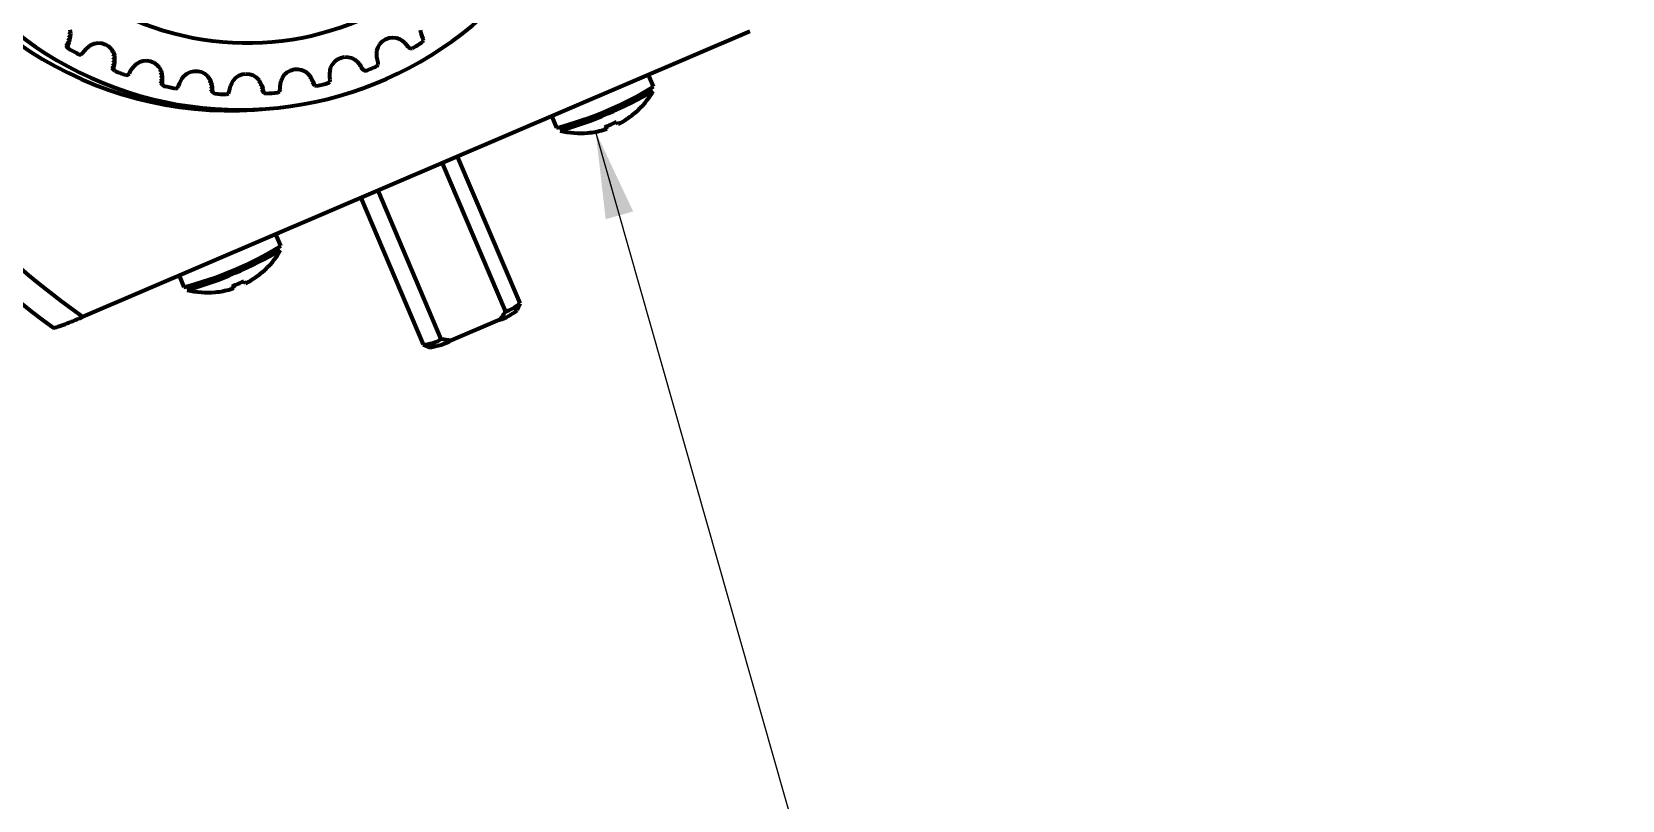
# Model space of a CAD drawing. Header units: millimetres. Extents: x -419 to 9215, y 1224 to 3301.
# Drawn here: x -243.7 to -183.3, y 3060.9 to 3090.1 of the extents above; entities that cross this region are included whole.
import ezdxf

# ---------------------------------------------------------------- set-up
doc = ezdxf.new("R2010")
doc.units = ezdxf.units.MM
doc.layers.add('Net 0.35', color=20, linetype='Continuous', lineweight=35)
doc.layers.add('Net 0.7', color=7, linetype='Continuous', lineweight=70)
doc.styles.get("Standard").update_dxf_attribs({"font": 'arial.ttf'})
doc.dimstyles.new('SLDDIMSTYLE0', dxfattribs={"dimtxt": 0.18, "dimasz": 3.302, "dimexe": 0, "dimexo": 0.0625, "dimgap": 0, "dimtad": 0, "dimtih": 1, "dimtoh": 1, "dimdec": 0, "dimrnd": 1e-09, "dimzin": 0, "dimdsep": 46, "dimtxsty": 'Standard', "dimsah": 1, "dimcen": 0.09, "dimadec": 0, "dimazin": 0, "dimtfac": 3.302, "dimtdec": 0, "dimtofl": 0, "dimtmove": 0, "dimatfit": 3, "dimfxl": 1, "dimfrac": 2, "dimtolj": 1, "dimtzin": 0, "dimarcsym": 0})

msp = doc.modelspace()

# ---------------------------------------------------------------- linework, layer by layer
at = {"layer": 'Net 0.7', "color": 7, "linetype": 'Continuous', "lineweight": 70}
for p, q in [((-242.235, 3089.898), (-242.3, 3089.956)), ((-242.226, 3090.017), (-242.291, 3090.075)), ((-242.235, 3089.898), (-242.255, 3089.785)), ((-242.252, 3090.161), (-242.226, 3090.017)), ((-242.226, 3090.017), (-242.235, 3089.898)), ((-216.417, 3090.088), (-241.752, 3079.259)), ((-230.124, 3089.847), (-229.986, 3089.865)), ((-229.986, 3089.865), (-229.844, 3089.851)), ((-228.906, 3090.031), (-228.93, 3090.143)), ((-228.869, 3089.922), (-228.906, 3090.031)), ((-228.825, 3089.827), (-228.869, 3089.922)), ((-242.336, 3089.501), (-242.401, 3089.559)), ((-242.329, 3089.579), (-242.394, 3089.637)), ((-242.291, 3089.439), (-242.356, 3089.497)), ((-242.288, 3089.676), (-242.353, 3089.734)), ((-242.329, 3089.579), (-242.336, 3089.501)), ((-242.336, 3089.501), (-242.291, 3089.439)), ((-242.288, 3089.676), (-242.329, 3089.579)), ((-242.255, 3089.785), (-242.32, 3089.844)), ((-242.255, 3089.785), (-242.288, 3089.676)), ((-241.827, 3089.219), (-241.764, 3089.267)), ((-241.764, 3089.267), (-241.704, 3089.352)), ((-241.704, 3089.352), (-241.628, 3089.438)), ((-241.628, 3089.438), (-241.544, 3089.516)), ((-241.544, 3089.516), (-241.448, 3089.586)), ((-241.448, 3089.586), (-241.311, 3089.64)), ((-241.311, 3089.64), (-241.17, 3089.66)), ((-241.17, 3089.66), (-241.031, 3089.647)), ((-241.031, 3089.647), (-240.899, 3089.603)), ((-240.899, 3089.603), (-240.78, 3089.531)), ((-240.78, 3089.531), (-240.68, 3089.434)), ((-240.68, 3089.434), (-240.745, 3089.492)), ((-240.68, 3089.434), (-240.603, 3089.315)), ((-240.603, 3089.315), (-240.668, 3089.373)), ((-240.603, 3089.315), (-240.555, 3089.176)), ((-230.589, 3089.24), (-230.585, 3089.359)), ((-230.585, 3089.359), (-230.541, 3089.5)), ((-230.541, 3089.5), (-230.469, 3089.622)), ((-230.469, 3089.622), (-230.372, 3089.723)), ((-230.372, 3089.723), (-230.255, 3089.799)), ((-230.255, 3089.799), (-230.124, 3089.847)), ((-229.844, 3089.851), (-229.706, 3089.802)), ((-229.706, 3089.802), (-229.608, 3089.735)), ((-229.608, 3089.735), (-229.521, 3089.661)), ((-229.521, 3089.661), (-229.442, 3089.578)), ((-229.442, 3089.578), (-229.507, 3089.636)), ((-229.379, 3089.494), (-229.444, 3089.552)), ((-229.442, 3089.578), (-229.379, 3089.494)), ((-229.379, 3089.494), (-229.315, 3089.449)), ((-229.315, 3089.449), (-229.239, 3089.457)), ((-228.858, 3089.686), (-228.815, 3089.749)), ((-228.815, 3089.749), (-228.825, 3089.827)), ((-241.903, 3089.224), (-241.827, 3089.219)), ((-240.592, 3088.728), (-240.657, 3088.786)), ((-240.588, 3088.649), (-240.653, 3088.707)), ((-240.566, 3088.829), (-240.631, 3088.887)), ((-240.555, 3089.176), (-240.62, 3089.234)), ((-240.55, 3088.943), (-240.615, 3089.001)), ((-240.546, 3089.057), (-240.611, 3089.115)), ((-240.534, 3088.595), (-240.599, 3088.653)), ((-240.566, 3088.829), (-240.592, 3088.728)), ((-240.592, 3088.728), (-240.588, 3088.649)), ((-240.588, 3088.649), (-240.534, 3088.595)), ((-240.55, 3088.943), (-240.566, 3088.829)), ((-240.555, 3089.176), (-240.546, 3089.057)), ((-240.546, 3089.057), (-240.55, 3088.943)), ((-239.94, 3088.597), (-239.878, 3088.693)), ((-239.878, 3088.693), (-239.806, 3088.782)), ((-239.806, 3088.782), (-239.722, 3088.866)), ((-239.722, 3088.866), (-239.594, 3088.94)), ((-239.594, 3088.94), (-239.458, 3088.98)), ((-239.458, 3088.98), (-239.318, 3088.988)), ((-239.318, 3088.988), (-239.181, 3088.965)), ((-239.181, 3088.965), (-239.053, 3088.911)), ((-239.053, 3088.911), (-238.939, 3088.83)), ((-238.939, 3088.83), (-238.846, 3088.723)), ((-238.846, 3088.723), (-238.911, 3088.782)), ((-238.846, 3088.723), (-238.777, 3088.593)), ((-238.777, 3088.593), (-238.842, 3088.651)), ((-233.865, 3088.618), (-233.731, 3088.657)), ((-233.731, 3088.657), (-233.592, 3088.665)), ((-233.592, 3088.665), (-233.454, 3088.641)), ((-232.364, 3088.595), (-232.342, 3088.712)), ((-232.342, 3088.712), (-232.278, 3088.844)), ((-232.278, 3088.844), (-232.188, 3088.954)), ((-232.188, 3088.954), (-232.077, 3089.04)), ((-232.077, 3089.04), (-231.95, 3089.098)), ((-231.95, 3089.098), (-231.814, 3089.126)), ((-231.814, 3089.126), (-231.674, 3089.123)), ((-231.674, 3089.123), (-231.537, 3089.088)), ((-231.537, 3089.088), (-231.407, 3089.019)), ((-231.407, 3089.019), (-231.32, 3088.938)), ((-231.32, 3088.938), (-231.385, 3088.996)), ((-231.32, 3088.938), (-231.245, 3088.852)), ((-231.245, 3088.852), (-231.31, 3088.91)), ((-231.245, 3088.852), (-231.18, 3088.758)), ((-231.18, 3088.758), (-231.245, 3088.816)), ((-231.13, 3088.666), (-231.195, 3088.724)), ((-231.18, 3088.758), (-231.13, 3088.666)), ((-231.073, 3088.611), (-231.138, 3088.669)), ((-231.13, 3088.666), (-231.073, 3088.611)), ((-230.582, 3089.126), (-230.589, 3089.24)), ((-230.586, 3088.778), (-230.534, 3088.834)), ((-230.562, 3089.013), (-230.582, 3089.126)), ((-230.533, 3088.913), (-230.562, 3089.013)), ((-230.534, 3088.834), (-230.533, 3088.913)), ((-240.118, 3088.44), (-240.042, 3088.446)), ((-240.042, 3088.446), (-239.987, 3088.503)), ((-239.987, 3088.503), (-239.94, 3088.597)), ((-238.751, 3088.477), (-238.816, 3088.536)), ((-238.747, 3088.145), (-238.812, 3088.203)), ((-238.738, 3088.364), (-238.803, 3088.422)), ((-238.737, 3088.249), (-238.802, 3088.307)), ((-238.731, 3088.068), (-238.796, 3088.126)), ((-238.777, 3088.593), (-238.751, 3088.477)), ((-238.751, 3088.477), (-238.738, 3088.364)), ((-238.737, 3088.249), (-238.747, 3088.145)), ((-238.747, 3088.145), (-238.731, 3088.068)), ((-238.738, 3088.364), (-238.737, 3088.249)), ((-238.731, 3088.068), (-238.67, 3088.022)), ((-238.115, 3088.013), (-238.083, 3088.112)), ((-238.083, 3088.112), (-238.036, 3088.217)), ((-238.036, 3088.217), (-237.978, 3088.316)), ((-237.978, 3088.316), (-237.907, 3088.411)), ((-237.907, 3088.411), (-237.792, 3088.503)), ((-237.792, 3088.503), (-237.663, 3088.563)), ((-237.663, 3088.563), (-237.526, 3088.592)), ((-237.526, 3088.592), (-237.387, 3088.59)), ((-237.387, 3088.59), (-237.252, 3088.556)), ((-237.252, 3088.556), (-237.127, 3088.493)), ((-237.127, 3088.493), (-237.019, 3088.401)), ((-237.019, 3088.401), (-236.932, 3088.283)), ((-236.932, 3088.283), (-236.997, 3088.341)), ((-236.889, 3088.172), (-236.954, 3088.23)), ((-236.932, 3088.283), (-236.889, 3088.172)), ((-236.859, 3088.062), (-236.924, 3088.12)), ((-236.889, 3088.172), (-236.859, 3088.062)), ((-236.859, 3088.062), (-236.841, 3087.948)), ((-236.143, 3088.021), (-236.1, 3088.127)), ((-236.1, 3088.127), (-236.044, 3088.232)), ((-236.044, 3088.232), (-235.944, 3088.34)), ((-235.944, 3088.34), (-235.826, 3088.419)), ((-235.826, 3088.419), (-235.695, 3088.468)), ((-235.695, 3088.468), (-235.557, 3088.486)), ((-235.557, 3088.486), (-235.418, 3088.473)), ((-235.418, 3088.473), (-235.285, 3088.429)), ((-235.285, 3088.429), (-235.165, 3088.355)), ((-235.165, 3088.355), (-235.061, 3088.251)), ((-235.061, 3088.251), (-235.126, 3088.309)), ((-235.002, 3088.148), (-235.067, 3088.206)), ((-235.061, 3088.251), (-235.002, 3088.148)), ((-234.956, 3088.043), (-235.021, 3088.101)), ((-235.002, 3088.148), (-234.956, 3088.043)), ((-234.256, 3087.996), (-234.241, 3088.11)), ((-234.241, 3088.11), (-234.215, 3088.221)), ((-234.215, 3088.221), (-234.175, 3088.333)), ((-234.175, 3088.333), (-234.092, 3088.455)), ((-234.092, 3088.455), (-233.987, 3088.55)), ((-233.987, 3088.55), (-233.865, 3088.618)), ((-233.454, 3088.641), (-233.323, 3088.585)), ((-233.323, 3088.585), (-233.205, 3088.498)), ((-233.205, 3088.498), (-233.132, 3088.405)), ((-233.132, 3088.405), (-233.197, 3088.463)), ((-233.07, 3088.308), (-233.135, 3088.366)), ((-233.132, 3088.405), (-233.07, 3088.308)), ((-233.02, 3088.206), (-233.085, 3088.264)), ((-233.07, 3088.308), (-233.02, 3088.206)), ((-232.984, 3088.107), (-233.049, 3088.165)), ((-233.02, 3088.206), (-232.984, 3088.107)), ((-232.936, 3088.045), (-233.001, 3088.103)), ((-232.984, 3088.107), (-232.936, 3088.045)), ((-232.43, 3088.137), (-232.37, 3088.185)), ((-232.374, 3088.481), (-232.364, 3088.595)), ((-232.371, 3088.366), (-232.374, 3088.481)), ((-232.357, 3088.262), (-232.371, 3088.366)), ((-232.37, 3088.185), (-232.357, 3088.262)), ((-231.073, 3088.611), (-230.996, 3088.608)), ((-220.078, 3088.002), (-220.266, 3088.443)), ((-238.236, 3087.931), (-238.161, 3087.949)), ((-238.161, 3087.949), (-238.115, 3088.013)), ((-236.841, 3087.948), (-236.906, 3088.007)), ((-236.836, 3087.844), (-236.901, 3087.902)), ((-236.808, 3087.77), (-236.873, 3087.828)), ((-236.841, 3087.948), (-236.836, 3087.844)), ((-236.836, 3087.844), (-236.808, 3087.77)), ((-236.808, 3087.77), (-236.741, 3087.734)), ((-236.298, 3087.709), (-236.227, 3087.737)), ((-236.227, 3087.737), (-236.191, 3087.807)), ((-236.191, 3087.807), (-236.174, 3087.911)), ((-236.174, 3087.911), (-236.143, 3088.021)), ((-234.921, 3087.934), (-234.986, 3087.992)), ((-234.9, 3087.831), (-234.965, 3087.889)), ((-234.956, 3088.043), (-234.921, 3087.934)), ((-234.862, 3087.762), (-234.927, 3087.82)), ((-234.921, 3087.934), (-234.9, 3087.831)), ((-234.9, 3087.831), (-234.862, 3087.762)), ((-234.862, 3087.762), (-234.79, 3087.737)), ((-234.348, 3087.778), (-234.282, 3087.816)), ((-234.282, 3087.816), (-234.257, 3087.891)), ((-234.257, 3087.891), (-234.256, 3087.996)), ((-232.936, 3088.045), (-232.861, 3088.03)), ((-223.944, 3086.871), (-223.758, 3086.434)), ((-221.857, 3086.401), (-221.894, 3086.49)), ((-221.843, 3086.492), (-221.828, 3086.457)), ((-228.108, 3085.091), (-225.706, 3079.45)), ((-225.147, 3079.772), (-227.519, 3085.343)), ((-228.138, 3078.41), (-230.54, 3084.051)), ((-231.197, 3083.77), (-228.827, 3078.204)), ((-234.235, 3081.951), (-234.422, 3082.392)), ((-238.101, 3080.82), (-237.915, 3080.384)), ((-236.013, 3080.35), (-236.051, 3080.439)), ((-236, 3080.441), (-235.984, 3080.406)), ((-225.253, 3079.504), (-225.147, 3079.765)), ((-225.929, 3079.137), (-227.758, 3078.355)), ((-228.822, 3078.2), (-228.56, 3078.095))]:
    msp.add_line(p, q, dxfattribs=at)
for centre, radius, start, end in [((-235.792, 3100.892), 13.772, 123.6926, 316.02641), ((-235.508, 3100.643), 10.983, 121.82702, 312.67151), ((-225.034, 3103.203), 29.203, 171.06111, 235.07594), ((-225.079, 3103.239), 30.2, 172.23541, 233.90164), ((-236.147, 3101.047), 13.961, 202.40103, 276.12948), ((-235.789, 3100.724), 13.024, 240.05073, 242.00075), ((-235.791, 3100.779), 13.081, 300.05996, 302.00429), ((-235.788, 3100.773), 13.075, 291.4988, 293.4438), ((-235.787, 3100.729), 13.03, 248.63442, 250.58389), ((-235.785, 3100.765), 13.066, 282.93418, 284.88002), ((-235.785, 3100.736), 13.037, 257.21528, 259.16398), ((-235.784, 3100.745), 13.047, 265.79247, 267.74025), ((-235.784, 3100.755), 13.056, 274.36548, 276.31229), ((-227.106, 3099.4), 13.39, 284.47863, 301.65842), ((-228.103, 3101.74), 16.05, 286.18441, 299.95264), ((-222.861, 3089.432), 3.2, 310.62576, 330.02266), ((-222.856, 3089.41), 3.176, 299.78771, 310.60361), ((-220.794, 3087.024), 0.026, 282.30393, 309.73812), ((-222.861, 3089.432), 3.2, 256.1144, 275.18019), ((-222.861, 3089.422), 3.19, 275.18205, 285.96786), ((-222.734, 3088.657), 2.421, 288.05099, 291.23471), ((-223.04, 3089.724), 3.433, 288.87599, 296.87717), ((-221.718, 3086.608), 0.249, 212.06755, 236.08435), ((-219.686, 3081.798), 5.128, 114.68538, 115.27136), ((-222.372, 3086.422), 0.545, 3.64047, 9.19673), ((-221.276, 3086.794), 0.249, 212.06755, 236.08435), ((-222.891, 3089.825), 3.558, 294.49642, 296.95456), ((-241.263, 3093.349), 13.39, 284.47863, 301.65842), ((-242.259, 3095.689), 16.05, 286.18441, 299.95264), ((-237.018, 3083.381), 3.2, 310.62576, 330.02266), ((-237.012, 3083.359), 3.176, 299.78771, 310.60361), ((-234.951, 3080.973), 0.026, 282.30393, 309.73812), ((-237.018, 3083.381), 3.2, 256.1144, 275.18019), ((-237.017, 3083.371), 3.19, 275.18205, 285.96786), ((-236.89, 3082.606), 2.421, 288.05099, 291.23471), ((-237.196, 3083.673), 3.433, 288.87599, 296.87717), ((-235.874, 3080.557), 0.249, 212.06755, 236.08435), ((-233.843, 3075.747), 5.128, 114.68538, 115.27136), ((-236.528, 3080.371), 0.545, 3.64047, 9.19673), ((-235.433, 3080.743), 0.249, 212.06755, 236.08435), ((-237.047, 3083.774), 3.558, 294.49642, 296.95456), ((-226.352, 3081.217), 1.881, 290.0798, 309.8232), ((-226.687, 3081.339), 2.329, 288.9901, 307.99848), ((-228.87, 3079.606), 1.403, 271.76753, 301.47404), ((-229.022, 3080.889), 2.831, 279.37947, 296.50796)]:
    msp.add_arc(centre, radius, start, end, dxfattribs=at)
for points, knots in [([(-242.872, 3078.838), (-242.865, 3078.837), (-242.851, 3078.835), (-242.774, 3078.857), (-242.657, 3078.896), (-242.469, 3078.966), (-242.165, 3079.082), (-241.901, 3079.195), (-241.752, 3079.259)], [0, 0, 0, 0, 0.117195, 0.238469, 0.365301, 0.49894, 0.716272, 1, 1, 1, 1]), ([(-225.706, 3079.45), (-225.746, 3079.389), (-225.818, 3079.283), (-225.895, 3079.181), (-225.929, 3079.137)], [0, 0, 0, 0, 0.570507, 1, 1, 1, 1]), ([(-227.758, 3078.355), (-227.828, 3078.363), (-227.955, 3078.378), (-228.081, 3078.4), (-228.138, 3078.41)], [0, 0, 0, 0, 0.549345, 1, 1, 1, 1])]:
    msp.add_open_spline(points, degree=3, knots=knots, dxfattribs=at)

# ---------------------------------------------------------------- leaders
at = {"layer": 'Net 0.35', "lineweight": 35}
for points in [[(-131.125, 3078.78), (-227.219, 3230.768)], [(-242.907, 3092.517), (-286.916, 3087.99)], [(-222.276, 3086.287), (-163.808, 2880.7)]]:
    msp.add_leader(points, dimstyle='SLDDIMSTYLE0', dxfattribs=at)

doc.saveas('drawing.dxf')
